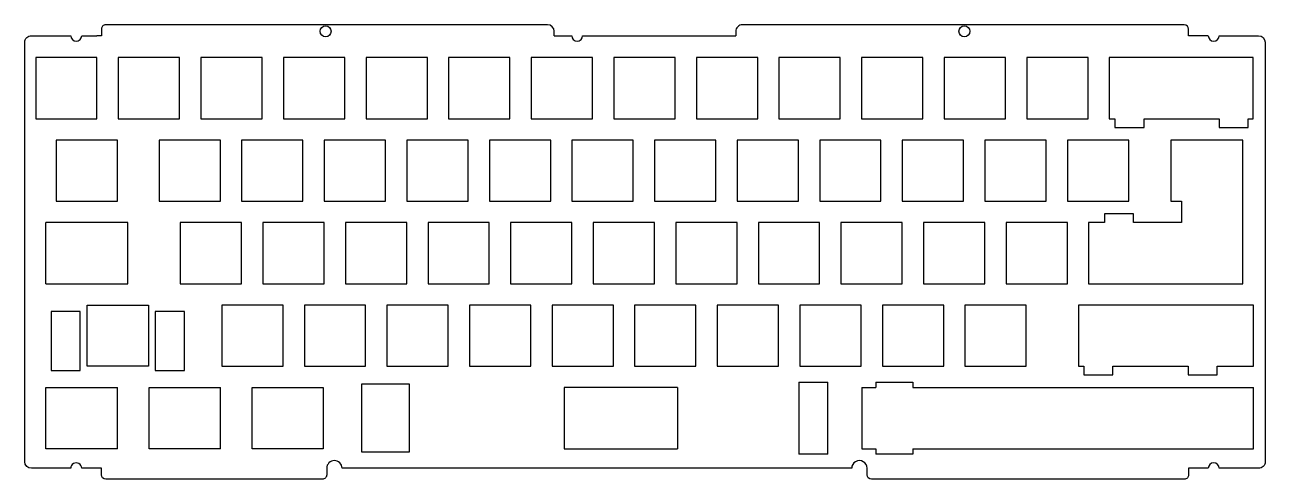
# Model space of a CAD drawing. Header units: inches. Extents: x 4 to 287, y 128 to 232.
import ezdxf

# ---------------------------------------------------------------- set-up
doc = ezdxf.new("R2010")
doc.units = ezdxf.units.IN
doc.header["$MEASUREMENT"] = 0

msp = doc.modelspace()

# ---------------------------------------------------------------- linework, layer by layer
for p, q in [((251.84, 224.39), (251.84, 210.38)), ((284.72, 224.39), (251.84, 224.39)), ((284.72, 210.38), (284.72, 224.39)), ((251.84, 210.38), (253.14, 210.38)), ((253.14, 210.38), (253.14, 208.41)), ((259.8, 208.41), (259.8, 210.38)), ((259.8, 210.38), (276.95, 210.38)), ((276.95, 210.38), (276.95, 208.41)), ((283.6, 208.41), (283.6, 210.38)), ((283.6, 210.38), (284.72, 210.38)), ((253.14, 208.41), (259.8, 208.41)), ((276.95, 208.41), (283.6, 208.41)), ((282.36, 205.51), (265.94, 205.51)), ((265.94, 205.51), (265.94, 191.51)), ((282.36, 172.63), (282.36, 205.51)), ((265.94, 191.51), (268.36, 191.51)), ((268.36, 191.51), (268.36, 186.63)), ((250.74, 188.6), (250.74, 186.63)), ((257.39, 188.6), (250.74, 188.6)), ((257.39, 186.63), (257.39, 188.6)), ((8.73, 172.63), (8.73, 186.63)), ((27.51, 186.63), (8.73, 186.63)), ((27.51, 172.63), (27.51, 186.63)), ((247.12, 186.63), (247.12, 172.63)), ((250.74, 186.63), (247.12, 186.63)), ((268.36, 186.63), (257.39, 186.63)), ((8.73, 172.63), (27.51, 172.63)), ((247.12, 172.63), (282.36, 172.63)), ((284.77, 167.75), (244.81, 167.75)), ((244.81, 167.75), (244.81, 153.75)), ((284.77, 153.75), (284.77, 167.75)), ((244.81, 153.75), (246.02, 153.75)), ((246.02, 153.75), (246.02, 151.78)), ((252.67, 151.78), (252.67, 153.75)), ((252.67, 153.75), (269.83, 153.75)), ((269.83, 153.75), (269.83, 151.78)), ((276.48, 151.78), (276.48, 153.75)), ((276.48, 153.75), (284.77, 153.75)), ((246.02, 151.78), (252.67, 151.78)), ((269.83, 151.78), (276.48, 151.78)), ((8.73, 148.87), (25.09, 148.87)), ((8.73, 134.87), (8.73, 148.87)), ((25.09, 134.87), (25.09, 148.87)), ((32.33, 148.87), (48.63, 148.87)), ((32.33, 134.87), (32.33, 148.87)), ((48.63, 134.87), (48.63, 148.87)), ((55.92, 148.87), (72.16, 148.87)), ((55.92, 134.87), (55.92, 148.87)), ((72.16, 148.87), (72.16, 134.87)), ((80.87, 149.62), (80.87, 134.12)), ((153.1, 148.87), (127.2, 148.87)), ((127.2, 148.87), (127.2, 134.87)), ((153.1, 148.87), (153.1, 134.87)), ((180.88, 150.12), (180.88, 133.62)), ((187.53, 133.62), (187.53, 150.12)), ((195.26, 148.87), (195.26, 134.87)), ((195.26, 148.87), (198.47, 148.87)), ((198.47, 150.12), (198.47, 148.87)), ((206.96, 148.87), (284.77, 148.87)), ((284.77, 134.87), (284.77, 148.87)), ((25.09, 134.87), (8.73, 134.87)), ((48.63, 134.87), (32.33, 134.87)), ((72.16, 134.87), (55.92, 134.87)), ((127.2, 134.87), (153.1, 134.87)), ((195.26, 134.87), (198.47, 134.87)), ((198.47, 134.87), (198.47, 133.62)), ((206.96, 134.87), (284.77, 134.87))]:
    msp.add_line(p, q)
at = {"linetype": 'Continuous'}
for p, q in [((91.84, 149.62), (80.87, 149.62)), ((91.84, 134.12), (91.84, 149.62)), ((180.88, 150.12), (187.53, 150.12)), ((198.47, 150.12), (206.96, 150.12)), ((206.96, 150.12), (206.96, 148.87)), ((80.87, 134.12), (91.84, 134.12)), ((187.53, 133.62), (180.88, 133.62)), ((206.96, 133.62), (198.47, 133.62)), ((206.96, 134.87), (206.96, 133.62))]:
    msp.add_line(p, q, dxfattribs=at)
for points in [[(124.95, 229.39), (124.95, 230.39, 0.414212), (123.45, 231.89), (22.43, 231.89, 0.414215), (21.43, 230.89), (21.43, 229.39), (20.43, 229.39)], [(274.47, 229.38), (269.97, 229.38), (269.97, 230.89, 0.414213), (268.97, 231.89), (167.96, 231.89, 0.414215), (166.46, 230.39), (166.46, 229.39)], [(3.93, 227.02), (3.93, 227.89, -0.414214), (5.43, 229.39), (8.93, 229.39), (14.43, 229.39)], [(14.43, 130.38), (11.43, 130.38), (8.93, 130.38), (5.43, 130.38, -0.414213), (3.93, 131.88), (3.93, 132.75), (3.93, 227.02)], [(11.43, 229.39), (14.43, 229.39, 1), (16.93, 229.39), (20.43, 229.39)], [(124.95, 229.39), (128.95, 229.39, 1), (131.45, 229.39), (166.46, 229.39)], [(274.47, 229.38, 0.999998), (276.97, 229.38), (279.97, 229.38), (282.47, 229.38), (285.97, 229.38, -0.414213), (287.47, 227.88), (287.47, 227.01), (287.47, 132.75), (287.47, 131.88, -0.414214), (285.97, 130.38)], [(72.94, 130.38), (72.94, 128.88, -0.414214), (71.94, 127.88), (22.43, 127.88, -0.414213), (21.43, 128.88), (21.43, 130.38), (20.43, 130.38), (16.93, 130.38, 1.000002), (14.43, 130.38)], [(192.96, 130.38), (76.44, 130.38, 1), (72.94, 130.38)], [(285.97, 130.38), (282.47, 130.38), (279.97, 130.38), (277.47, 130.38), (276.97, 130.38, 1), (274.47, 130.38), (269.97, 130.38), (269.97, 128.88, -0.414214), (268.97, 127.88), (197.46, 127.88, -0.414213), (196.46, 128.88), (196.46, 130.38, 1.000002), (192.96, 130.38)]]:
    msp.add_lwpolyline(points, format="xyb")
for points in [[(6.43, 210.38), (20.43, 210.38), (20.43, 224.39), (6.43, 224.39)], [(25.31, 210.38), (39.31, 210.38), (39.31, 224.39), (25.31, 224.39)], [(44.19, 210.38), (58.19, 210.38), (58.19, 224.39), (44.19, 224.39)], [(63.07, 210.38), (77.07, 210.38), (77.07, 224.39), (63.07, 224.39)], [(81.94, 210.38), (95.95, 210.38), (95.95, 224.39), (81.94, 224.39)], [(100.82, 210.38), (114.82, 210.38), (114.82, 224.39), (100.82, 224.39)], [(119.7, 210.38), (133.7, 210.38), (133.7, 224.39), (119.7, 224.39)], [(138.58, 210.38), (152.58, 210.38), (152.58, 224.39), (138.58, 224.39)], [(157.45, 210.38), (171.46, 210.38), (171.46, 224.39), (157.45, 224.39)], [(176.33, 210.38), (190.33, 210.38), (190.33, 224.39), (176.33, 224.39)], [(195.21, 210.38), (209.21, 210.38), (209.21, 224.39), (195.21, 224.39)], [(214.09, 210.38), (228.09, 210.38), (228.09, 224.39), (214.09, 224.39)], [(232.97, 210.38), (246.97, 210.38), (246.97, 224.39), (232.97, 224.39)], [(11.09, 191.51), (25.09, 191.51), (25.09, 205.51), (11.09, 205.51)], [(34.62, 191.51), (48.63, 191.51), (48.63, 205.51), (34.62, 205.51)], [(53.5, 191.51), (67.5, 191.51), (67.5, 205.51), (53.5, 205.51)], [(72.38, 191.51), (86.38, 191.51), (86.38, 205.51), (72.38, 205.51)], [(91.26, 191.51), (105.26, 191.51), (105.26, 205.51), (91.26, 205.51)], [(110.13, 191.51), (124.14, 191.51), (124.14, 205.51), (110.13, 205.51)], [(129.01, 191.51), (143.01, 191.51), (143.01, 205.51), (129.01, 205.51)], [(147.89, 191.51), (161.89, 191.51), (161.89, 205.51), (147.89, 205.51)], [(166.77, 191.51), (180.77, 191.51), (180.77, 205.51), (166.77, 205.51)], [(185.65, 191.51), (199.65, 191.51), (199.65, 205.51), (185.65, 205.51)], [(204.52, 191.51), (218.53, 191.51), (218.53, 205.51), (204.52, 205.51)], [(223.4, 191.51), (237.4, 191.51), (237.4, 205.51), (223.4, 205.51)], [(242.28, 191.51), (256.28, 191.51), (256.28, 205.51), (242.28, 205.51)], [(39.47, 172.63), (53.47, 172.63), (53.47, 186.63), (39.47, 186.63)], [(58.35, 172.63), (72.35, 172.63), (72.35, 186.63), (58.35, 186.63)], [(77.22, 172.63), (91.23, 172.63), (91.23, 186.63), (77.22, 186.63)], [(96.1, 172.63), (110.1, 172.63), (110.1, 186.63), (96.1, 186.63)], [(114.98, 172.63), (128.98, 172.63), (128.98, 186.63), (114.98, 186.63)], [(133.86, 172.63), (147.86, 172.63), (147.86, 186.63), (133.86, 186.63)], [(152.73, 172.63), (166.74, 172.63), (166.74, 186.63), (152.73, 186.63)], [(171.61, 172.63), (185.61, 172.63), (185.61, 186.63), (171.61, 186.63)], [(190.49, 172.63), (204.49, 172.63), (204.49, 186.63), (190.49, 186.63)], [(209.37, 172.63), (223.37, 172.63), (223.37, 186.63), (209.37, 186.63)], [(228.25, 172.63), (242.25, 172.63), (242.25, 186.63), (228.25, 186.63)], [(18.17, 158.45), (18.17, 163.05), (18.17, 167.75), (32.17, 167.75), (32.17, 163.05), (32.17, 158.45), (32.17, 153.75), (18.17, 153.75)], [(48.95, 153.75), (62.96, 153.75), (62.96, 167.75), (48.95, 167.75)], [(67.83, 153.75), (81.83, 153.75), (81.83, 167.75), (67.83, 167.75)], [(86.71, 153.75), (100.71, 153.75), (100.71, 167.75), (86.71, 167.75)], [(105.59, 153.75), (119.59, 153.75), (119.59, 167.75), (105.59, 167.75)], [(124.46, 153.75), (138.47, 153.75), (138.47, 167.75), (124.46, 167.75)], [(143.34, 153.75), (157.34, 153.75), (157.34, 167.75), (143.34, 167.75)], [(162.22, 153.75), (176.22, 153.75), (176.22, 167.75), (162.22, 167.75)], [(181.1, 153.75), (195.1, 153.75), (195.1, 167.75), (181.1, 167.75)], [(199.98, 153.75), (213.98, 153.75), (213.98, 167.75), (199.98, 167.75)], [(218.85, 153.75), (232.86, 153.75), (232.86, 167.75), (218.85, 167.75)], [(16.59, 166.28), (9.94, 166.28), (9.94, 163.05), (9.94, 160.25), (9.94, 152.78), (16.59, 152.78), (16.59, 158.45), (16.59, 163.05)], [(40.4, 166.28), (33.75, 166.28), (33.75, 163.05), (33.75, 158.45), (33.75, 152.78), (40.4, 152.78), (40.4, 160.25), (40.4, 163.05)]]:
    msp.add_lwpolyline(points, close=True)
for centre in [(72.69, 230.39), (218.71, 230.39)]:
    msp.add_circle(centre, 1.25)

doc.saveas('drawing.dxf')
